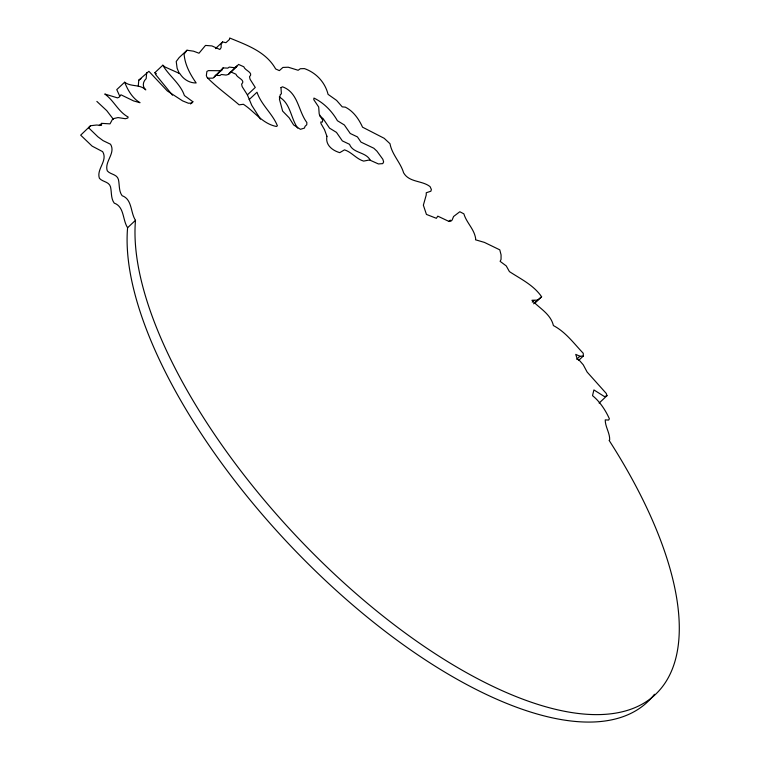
<?xml version="1.0" encoding="UTF-8"?>
<svg xmlns="http://www.w3.org/2000/svg" width="760" height="760" viewBox="0 0 760 760"><rect width="100%" height="100%" fill="white"/><g stroke="black" fill="none" stroke-linecap="round" stroke-linejoin="round"><path stroke-width="1.14" d="M119.719 96.093L116.764 89.623L124.65 82.213C127.841 90.26 132.373 98.173 140.03 102.714L133.646 100.947L120.944 94.791L119.102 97.204L117.534 97.888L104.756 94.012C113.905 100.462 118.199 111.672 128.126 117.011L127.87 117.98L125.419 118.731L118.028 117.581L113.696 118.569L112.376 119.519L110.019 123.87L101.65 123.357L101.498 125.334L96.501 125.03L90.526 125.732L80.674 135.147L92.121 146.129L102.629 151.639C108.157 160.721 96.168 169.052 99.418 178.305C102.572 182.03 109.126 181.545 110.532 186.912C111.758 192.27 110.779 198.531 114.228 203.119C124.478 206.73 122.455 219.972 127.594 227.725A362.51 153.225 46.8 0 0 342.988 596.514A362.51 153.225 46.8 0 0 654.455 694.279M172.511 95.209L155.629 74.518L154.935 72.618L162.82 65.208C168.853 75.81 180.405 83.562 184.395 95.551L192.879 101.745L191.7 103.122L188.375 103.227L182.6 100.88L167.343 90.972L148.893 71.307L138.776 80.161L138.282 86.061M146.661 72.751L146.167 78.651C142.728 81.833 142.139 86.725 145.806 89.879C139.906 83.942 130.995 87.162 124.65 82.213M207.594 78.195L213.056 78.138L223.07 67.896L227.8 68.115L229.273 67.079L233.947 67.659L236.312 67.013L238.526 64.41L243.855 66.804C244.682 70.471 253.983 72.57 249.508 76.731L250.059 79.249L255.274 87.457L247.389 94.867L251.759 105.355L260.49 119.12M214.31 76.997L222.205 69.587L223.07 67.896M534.517 303.449L541.614 296.78C533.606 285.066 520.847 279.101 509.418 271.595L506.255 265.924L500.118 261.345L501.049 259.388L501.078 254.913L499.786 249.85L484.433 242.402L475.522 239.799L475.684 238.754C474.278 228.959 466.545 222.927 463.875 213.845L459.809 211.736L453.577 216.505L452.124 220.058L450.88 221.179L449.074 221.493L437.788 216.144L436.373 218.31L426.436 214.415L423.358 205.181L426.236 194.997L426.246 192.755L430.901 191.207L431.366 189.449L430.065 186.627C422.218 180.348 409.146 182.609 403.598 172.786C400.529 162.412 392.017 154.717 389.994 143.707L384.17 138.291L362.548 127.186C358.872 119.063 353.476 111.311 345.363 107.15L342.238 106.865L336.594 100.405L328.063 94.344C325.09 82.298 316.113 72.665 304.409 68.599L300.333 68.732L298.148 70.271L288.249 67.222L282.891 67.44L279.376 70.632L275.652 68.96C265.952 51.642 247.066 45.211 229.7 38L229.453 39.482L225.939 42.674L222.556 41.952L221.15 44.498L221.131 47.671L219.839 49.476L211.926 45.923L205.504 45.419L198.996 53.228L193.582 51.195L186.989 50.226L179.103 57.636L176.225 61.512L177.127 68.276L179.341 73.635M215.184 75.306L219.916 75.525L221.388 74.489L226.062 75.069L228.427 74.423L237.262 65.55M186.989 50.226L184.11 54.102C184.861 64.761 190.304 74.575 196.175 82.963C189.544 83.125 183.388 79.296 179.939 73.682L165.034 66.994L162.82 65.208M90.526 125.732L88.559 127.737L97.907 136.809L103.094 140.648L110.523 144.229C116.052 153.311 104.063 161.642 107.302 170.895C110.456 174.619 117.021 174.135 118.427 179.502C119.643 184.861 118.674 191.121 122.123 195.709C132.373 199.32 130.35 212.562 135.489 220.314A362.51 153.225 46.8 0 0 497.068 688.351A362.51 153.225 46.8 0 0 609.111 440.382L609.672 439.935C609.976 433.038 605.131 426.712 605.245 419.881L608.636 420.071L609.378 418.769C605.606 410.334 599.773 401.423 592.524 395.656L593.902 389.927L604.475 396.596L607.012 395.675L606.242 393.423L587.138 372.067L583.243 364.791L579.737 360.772L577.286 359.128L575.738 354.369L579.937 356.25L583.347 356.003L583.233 353.257C573.847 343.425 565.792 332.101 553.403 325.565C550.686 313.899 539.372 308.227 531.914 300.257L537.567 300.105L541.614 296.78M99.284 125.58L101.65 123.357M215.46 48.621L222.556 41.952M190.513 103.968L192.879 101.745M228.427 74.423L236.312 67.013M249.119 99.626L257.003 92.216C261.278 104.984 272.555 113.658 277.409 125.808L276.345 126.473C262.228 123.633 254.429 111.349 243.38 104.281L239.115 104.832C228.494 95.608 216.961 87.543 207.005 77.349L206.35 75.544L206.9 71.43L208.458 70.614L220.941 70.728L222.205 69.587M127.594 227.725L135.489 220.314M532.237 302.147L533.814 300.666M533.615 303.81L537.567 300.105M576.783 359.214L579.937 356.25M578.616 360.44L583.347 356.003M599.117 403.085L607.012 395.675M141.008 78.717L138.776 80.161M229.377 72.96L230.641 71.82L235.961 74.214C236.797 77.881 246.097 79.98 241.623 84.141L242.164 86.659L247.389 94.867M448.799 221.388L450.357 220.124M279.262 97.004C290.709 103.417 290.681 118.332 297.72 128.107M319.713 115.966L323.095 118.617L329.536 128.136L336.471 132.392L342.351 140.904L349.543 144.314C352.972 153.548 365.959 151.639 370.348 160.369M154.935 72.618L156.408 73.815M113.439 119.396L106.742 110.637L96.862 101.422M326.923 136.287C325.156 144.998 332.376 150.48 339.748 152.655L344.489 149.853C351.756 152.142 356.326 158.954 363.631 161.101L369.531 159.961L378.413 163.941L382.755 163.618L383.629 161.927L382.859 159.305L376.922 151.145L373.815 148.238L360.99 142.111L357.428 136.905L350.246 133.494L344.356 124.982L337.421 120.726C332.015 111.207 323.808 102.79 313.937 98.069L313.794 99.703L318.687 107.017L319.209 114.066L322.743 120.203L322.316 122.094L320.786 121.98L320.995 123.585L324.529 129.722L326.923 136.287M280.972 87.628L281.39 93.879L280.326 94.534L279.442 99.256L282.644 111.112L289.18 117.828L293.626 124.944L300.418 129.314L304.427 128.089L305.073 126.293L306.755 124.773L306.878 122.55C298.12 110.998 298.262 92.454 282.53 86.811L280.972 87.628"/></g></svg>
